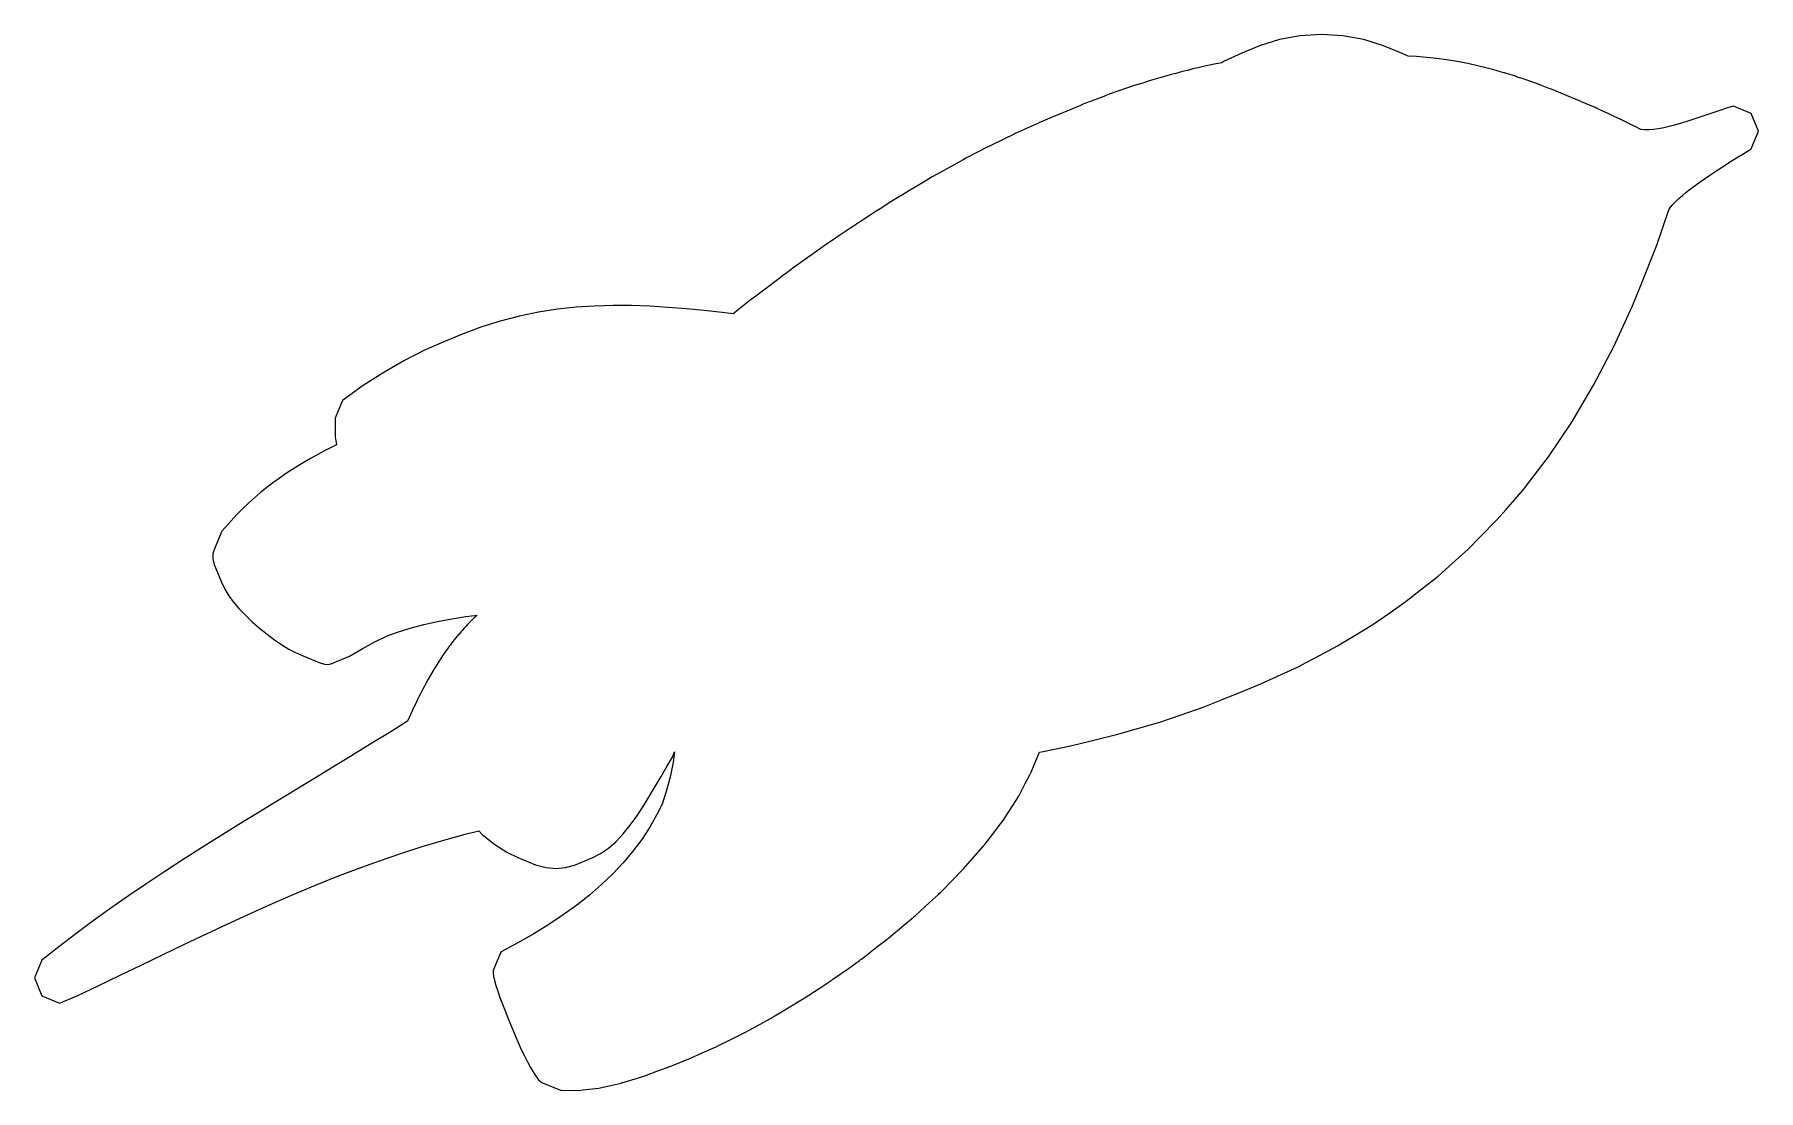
# Model space of a CAD drawing. Header units: metres. Extents: x -86 to 86, y -53 to 53.
import ezdxf

# ---------------------------------------------------------------- set-up
doc = ezdxf.new("R2010")
doc.units = ezdxf.units.M

msp = doc.modelspace()

# ---------------------------------------------------------------- linework, layer by layer
for p, q in [((38.1961, 52.2044), (36.2195, 51.581)), ((40.2765, 52.5847), (38.1961, 52.2044)), ((42.4093, 52.7125), (40.2765, 52.5847)), ((44.5422, 52.5847), (42.4093, 52.7125)), ((46.6226, 52.2044), (44.5422, 52.5847)), ((48.5992, 51.581), (46.6226, 52.2044)), ((32.4487, 49.8814), (32.301, 49.8519)), ((32.6275, 49.9977), (32.4487, 49.8814)), ((34.4517, 50.8488), (32.6275, 49.9977)), ((36.2195, 51.581), (34.4517, 50.8488)), ((50.3669, 50.8488), (48.5992, 51.581)), ((51.0476, 50.5312), (50.3669, 50.8488)), ((51.8897, 50.4981), (51.0476, 50.5312)), ((52.8679, 50.4277), (51.8897, 50.4981)), ((53.8681, 50.3241), (52.8679, 50.4277)), ((54.8906, 50.1864), (53.8681, 50.3241)), ((55.936, 50.014), (54.8906, 50.1864)), ((57.0047, 49.8061), (55.936, 50.014)), ((25.5783, 48.1824), (25.1903, 48.07)), ((26.1471, 48.3589), (25.5783, 48.1824)), ((26.8828, 48.5603), (26.1471, 48.3589)), ((27.3962, 48.709), (26.8828, 48.5603)), ((27.8631, 48.8285), (27.3962, 48.709)), ((28.5451, 49.0152), (27.8631, 48.8285)), ((29.166, 49.1621), (28.5451, 49.0152)), ((29.5674, 49.2648), (29.166, 49.1621)), ((30.1049, 49.3843), (29.5674, 49.2648)), ((30.9021, 49.5729), (30.1049, 49.3843)), ((31.4094, 49.6741), (30.9021, 49.5729)), ((31.7047, 49.7397), (31.4094, 49.6741)), ((32.301, 49.8519), (31.7047, 49.7397)), ((58.0973, 49.5621), (57.0047, 49.8061)), ((59.214, 49.2812), (58.0973, 49.5621)), ((59.4581, 49.2132), (59.214, 49.2812)), ((59.4643, 49.2116), (59.4581, 49.2132)), ((59.4887, 49.2046), (59.4643, 49.2116)), ((60.3555, 48.9628), (59.4887, 49.2046)), ((60.5733, 48.8962), (60.3555, 48.9628)), ((60.5878, 48.8921), (60.5733, 48.8962)), ((60.654, 48.8716), (60.5878, 48.8921)), ((61.5221, 48.6061), (60.654, 48.8716)), ((61.713, 48.5428), (61.5221, 48.6061)), ((61.7356, 48.5357), (61.713, 48.5428)), ((61.8535, 48.4961), (61.7356, 48.5357)), ((62.7144, 48.2104), (61.8535, 48.4961)), ((62.8801, 48.1512), (62.7144, 48.2104)), ((20.6708, 46.5336), (19.777, 46.1855)), ((20.8796, 46.608), (20.6708, 46.5336)), ((21.2229, 46.7395), (20.8796, 46.608)), ((22.1921, 47.0758), (21.2229, 46.7395)), ((22.9488, 47.3456), (22.1921, 47.0758)), ((23.2503, 47.443), (22.9488, 47.3456)), ((23.7067, 47.6013), (23.2503, 47.443)), ((24.5585, 47.8658), (23.7067, 47.6013)), ((25.1903, 48.07), (24.5585, 47.8658)), ((62.9082, 48.1418), (62.8801, 48.1512)), ((63.0788, 48.0802), (62.9082, 48.1418)), ((63.9328, 47.7751), (63.0788, 48.0802)), ((64.0736, 47.7213), (63.9328, 47.7751)), ((64.1059, 47.7096), (64.0736, 47.7213)), ((64.3395, 47.6196), (64.1059, 47.7096)), ((65.1778, 47.2993), (64.3395, 47.6196)), ((65.2938, 47.2522), (65.1778, 47.2993)), ((65.3292, 47.2385), (65.2938, 47.2522)), ((65.6384, 47.1121), (65.3292, 47.2385)), ((66.4498, 46.7824), (65.6384, 47.1121)), ((68.2176, 46.0502), (66.4498, 46.7824)), ((16.5875, 44.8996), (15.5176, 44.448)), ((18.3553, 45.6318), (16.5875, 44.8996)), ((18.4214, 45.6576), (18.3553, 45.6318)), ((18.6943, 45.7706), (18.4214, 45.6576)), ((19.777, 46.1855), (18.6943, 45.7706)), ((68.2986, 46.0154), (68.2176, 46.0502)), ((68.3463, 45.9956), (68.2986, 46.0154)), ((68.733, 45.8286), (68.3463, 45.9956)), ((69.5171, 45.4915), (68.733, 45.8286)), ((69.5894, 45.4588), (69.5171, 45.4915)), ((69.6221, 45.4447), (69.5894, 45.4588)), ((70.0992, 45.2279), (69.6221, 45.4447)), ((70.8446, 44.8904), (70.0992, 45.2279)), ((70.896, 44.8659), (70.8446, 44.8904)), ((70.9249, 44.8528), (70.896, 44.8659)), ((71.52, 44.5694), (70.9249, 44.8528)), ((81.1362, 44.79), (80.5367, 44.5877)), ((81.7344, 44.9908), (81.1362, 44.79)), ((82.3288, 45.187), (81.7344, 44.9908)), ((82.9165, 45.3753), (82.3288, 45.187)), ((83.4949, 45.5525), (82.9165, 45.3753)), ((85.2629, 44.8202), (83.4949, 45.5525)), ((85.9951, 43.0524), (85.2629, 44.8202)), ((14.2336, 43.9059), (11.8403, 42.818)), ((14.2418, 43.9094), (14.2336, 43.9059)), ((14.352, 43.9595), (14.2418, 43.9094)), ((15.5176, 44.448), (14.352, 43.9595)), ((72.2005, 44.246), (71.52, 44.5694)), ((72.2338, 44.2294), (72.2005, 44.246)), ((72.255, 44.2193), (72.2338, 44.2294)), ((73.0068, 43.8452), (72.255, 44.2193)), ((73.5853, 43.5576), (73.0068, 43.8452)), ((73.6018, 43.5491), (73.5853, 43.5576)), ((73.613, 43.5435), (73.6018, 43.5491)), ((74.2542, 43.2111), (73.613, 43.5435)), ((74.633, 43.1829), (74.2542, 43.2111)), ((75.068, 43.1898), (74.633, 43.1829)), ((75.5314, 43.2304), (75.068, 43.1898)), ((76.0205, 43.3016), (75.5314, 43.2304)), ((76.5327, 43.4002), (76.0205, 43.3016)), ((77.0653, 43.523), (76.5327, 43.4002)), ((77.6155, 43.6667), (77.0653, 43.523)), ((78.1806, 43.8282), (77.6155, 43.6667)), ((78.758, 44.0042), (78.1806, 43.8282)), ((79.3449, 44.1916), (78.758, 44.0042)), ((79.9387, 44.3872), (79.3449, 44.1916)), ((80.5367, 44.5877), (79.9387, 44.3872)), ((85.2629, 41.2847), (85.9951, 43.0524)), ((9.06056, 41.4602), (8.07994, 40.9459)), ((9.26759, 41.5616), (9.06056, 41.4602)), ((9.40692, 41.6338), (9.26759, 41.5616)), ((10.7018, 42.2639), (9.40692, 41.6338)), ((11.7305, 42.7677), (10.7018, 42.2639)), ((11.8294, 42.8127), (11.7305, 42.7677)), ((11.8403, 42.818), (11.8294, 42.8127)), ((84.5174, 40.8271), (85.2629, 41.2847)), ((6.34114, 40.034), (5.44237, 39.5319)), ((6.65826, 40.2003), (6.34114, 40.034)), ((6.93234, 40.351), (6.65826, 40.2003)), ((8.07994, 40.9459), (6.93234, 40.351)), ((82.4622, 39.536), (83.1165, 39.9531)), ((83.1165, 39.9531), (83.8017, 40.3834)), ((83.8017, 40.3834), (84.5174, 40.8271)), ((2.76627, 38.0096), (1.85614, 37.481)), ((3.57101, 38.4864), (2.76627, 38.0096)), ((3.99966, 38.7259), (3.57101, 38.4864)), ((4.41573, 38.9675), (3.99966, 38.7259)), ((5.44237, 39.5319), (4.41573, 38.9675)), ((79.6734, 37.6385), (80.165, 37.9939)), ((80.165, 37.9939), (80.6902, 38.361)), ((80.6902, 38.361), (81.2485, 38.7403)), ((81.2485, 38.7403), (81.8394, 39.1318)), ((81.8394, 39.1318), (82.4622, 39.536)), ((0.04529, 36.374), (-0.74731, 35.8894)), ((0.74898, 36.8143), (0.04529, 36.374)), ((1.28911, 37.1344), (0.74898, 36.8143)), ((1.85614, 37.481), (1.28911, 37.1344)), ((77.7386, 36.0281), (78.054, 36.3289)), ((78.054, 36.3289), (78.4057, 36.6401)), ((78.4057, 36.6401), (78.7932, 36.9619)), ((78.7932, 36.9619), (79.216, 37.2946)), ((79.216, 37.2946), (79.6734, 37.6385)), ((-2.7229, 34.622), (-3.39557, 34.1905)), ((-2.12617, 35.015), (-2.7229, 34.622)), ((-1.47702, 35.4213), (-2.12617, 35.015)), ((-0.74731, 35.8894), (-1.47702, 35.4213)), ((75.8344, 31.6933), (77.0363, 35.2126)), ((77.0363, 35.2126), (77.2189, 35.4565)), ((77.2189, 35.4565), (77.4601, 35.7375)), ((77.4601, 35.7375), (77.7386, 36.0281)), ((-5.54109, 32.7502), (-6.08954, 32.382)), ((-5.05565, 33.0856), (-5.54109, 32.7502)), ((-4.30322, 33.5812), (-5.05565, 33.0856)), ((-3.39557, 34.1905), (-4.30322, 33.5812)), ((-8.04065, 31.0232), (-8.40962, 30.7565)), ((-7.20016, 31.6039), (-8.04065, 31.0232)), ((-6.08954, 32.382), (-7.20016, 31.6039)), ((74.1412, 27.4065), (75.8344, 31.6933)), ((-10.1934, 29.4673), (-11.0824, 28.8248)), ((-8.83015, 30.4619), (-10.1934, 29.4673)), ((-8.40962, 30.7565), (-8.83015, 30.4619)), ((-11.6183, 28.4278), (-13.3706, 27.0995)), ((-11.3302, 28.638), (-11.6183, 28.4278)), ((-11.0824, 28.8248), (-11.3302, 28.638)), ((-14.4549, 26.2776), (-16.3036, 24.8244)), ((-14.3042, 26.3918), (-14.4549, 26.2776)), ((-14.182, 26.4877), (-14.3042, 26.3918)), ((-13.3706, 27.0995), (-14.182, 26.4877)), ((73.4089, 25.6387), (74.1412, 27.4065)), ((-39.523, 24.0985), (-41.4532, 23.4865)), ((-37.6108, 24.5952), (-39.523, 24.0985)), ((-35.7153, 24.9852), (-37.6108, 24.5952)), ((-33.8351, 25.2773), (-35.7153, 24.9852)), ((-31.9688, 25.4804), (-33.8351, 25.2773)), ((-30.1151, 25.603), (-31.9688, 25.4804)), ((-28.2725, 25.6541), (-30.1151, 25.603)), ((-26.4398, 25.6423), (-28.2725, 25.6541)), ((-24.6155, 25.5763), (-26.4398, 25.6423)), ((-22.7984, 25.465), (-24.6155, 25.5763)), ((-20.9869, 25.3171), (-22.7984, 25.465)), ((-19.1798, 25.1414), (-20.9869, 25.3171)), ((-17.3757, 24.9465), (-19.1798, 25.1414)), ((-16.3036, 24.8244), (-17.3757, 24.9465)), ((71.5574, 21.5615), (73.4089, 25.6387)), ((-43.4028, 22.7504), (-45.1705, 22.0181)), ((-41.4532, 23.4865), (-43.4028, 22.7504)), ((-47.1409, 21.1491), (-49.1334, 20.1384)), ((-45.1705, 22.0181), (-47.1409, 21.1491)), ((69.5459, 17.6908), (71.5574, 21.5615)), ((-51.1494, 18.9774), (-53.1902, 17.6572)), ((-49.1334, 20.1384), (-51.1494, 18.9774)), ((-53.1902, 17.6572), (-55.2573, 16.1691)), ((67.373, 14.0238), (69.5459, 17.6908)), ((-55.2574, 16.169), (-55.9897, 14.4012)), ((-55.2573, 16.1691), (-55.2574, 16.169)), ((-55.9949, 13.7785), (-55.9993, 13.5697)), ((-55.991, 13.9872), (-55.9949, 13.7785)), ((-55.9889, 14.1949), (-55.991, 13.9872)), ((-55.9897, 14.4012), (-55.9889, 14.1949)), ((65.037, 10.5575), (67.373, 14.0238)), ((-56.0029, 13.3612), (-56.0045, 13.1537)), ((-56.0045, 13.1537), (-56.003, 12.9478)), ((-56.003, 12.9478), (-55.997, 12.7441)), ((-55.9993, 13.5697), (-56.0029, 13.3612)), ((-55.997, 12.7441), (-55.9854, 12.5432)), ((-55.9854, 12.5432), (-55.967, 12.3457)), ((-55.967, 12.3457), (-55.9404, 12.1523)), ((-55.9404, 12.1523), (-55.9045, 11.9636)), ((-58.3786, 10.4194), (-59.0298, 10.0442)), ((-57.7234, 10.7825), (-58.3786, 10.4194)), ((-57.0646, 11.1351), (-57.7234, 10.7825)), ((-56.4027, 11.4781), (-57.0646, 11.1351)), ((-55.8503, 11.7564), (-56.4027, 11.4781)), ((-55.9045, 11.9636), (-55.8581, 11.7801)), ((-55.8581, 11.7801), (-55.8503, 11.7564)), ((63.267, 8.24394), (65.037, 10.5575)), ((-60.9555, 8.83484), (-61.5867, 8.39958)), ((-60.3187, 9.2532), (-60.9555, 8.83484)), ((-59.6767, 9.65591), (-60.3187, 9.2532)), ((-59.0298, 10.0442), (-59.6767, 9.65591)), ((-63.4424, 6.98015), (-64.0469, 6.46498)), ((-62.8305, 7.47348), (-63.4424, 6.98015)), ((-62.2118, 7.94621), (-62.8305, 7.47348)), ((-61.5867, 8.39958), (-62.2118, 7.94621)), ((60.81, 5.29921), (62.5365, 7.28902)), ((62.5365, 7.28902), (62.5379, 7.29086)), ((62.5379, 7.29086), (62.5385, 7.29163)), ((62.5385, 7.29163), (63.267, 8.24394)), ((-65.2325, 5.36418), (-65.8127, 4.77606)), ((-64.6438, 5.92673), (-65.2325, 5.36418)), ((-64.0469, 6.46498), (-64.6438, 5.92673)), ((59.8722, 4.21817), (60.81, 5.29921)), ((-66.946, 3.51825), (-67.2943, 3.13098)), ((-66.384, 4.16118), (-66.946, 3.51825)), ((-65.8127, 4.77606), (-66.384, 4.16118)), ((58.2332, 2.55171), (59.8696, 4.21535)), ((59.8696, 4.21535), (59.8712, 4.21718)), ((59.8712, 4.21718), (59.8722, 4.21817)), ((-67.2943, 3.13098), (-68.0265, 1.36322)), ((57.0381, 1.33658), (58.2332, 2.55171)), ((-68.1947, 0.90105), (-68.1989, 0.37505)), ((-68.1989, 0.37505), (-68.0553, -0.20367)), ((-68.0265, 1.36322), (-68.1947, 0.90105)), ((55.4332, -0.10231), (57.035, 1.3336)), ((57.035, 1.3336), (57.0368, 1.3354)), ((57.0368, 1.3354), (57.0381, 1.33658)), ((-68.0553, -0.20367), (-67.3231, -1.97144)), ((52.4211, -2.63031), (54.031, -1.35918)), ((54.031, -1.35918), (54.033, -1.35745)), ((54.033, -1.35745), (54.0347, -1.35608)), ((54.0347, -1.35608), (55.4332, -0.10231)), ((-67.3231, -1.97144), (-67.0479, -2.59183)), ((-67.0479, -2.59183), (-66.6571, -3.24275)), ((-66.6571, -3.24275), (-66.1671, -3.91315)), ((50.8603, -3.86275), (52.4211, -2.63031)), ((-66.1671, -3.91315), (-65.5938, -4.59192)), ((-65.5938, -4.59192), (-64.9536, -5.26799)), ((47.5135, -6.18637), (49.2029, -5.01347)), ((49.2029, -5.01347), (50.8561, -3.86592)), ((50.8561, -3.86592), (50.8582, -3.8642)), ((50.8582, -3.8642), (50.8603, -3.86275)), ((-64.9536, -5.26799), (-64.2625, -5.93024)), ((-64.2625, -5.93024), (-63.5367, -6.5676)), ((-63.5367, -6.5676), (-62.7923, -7.16898)), ((-49.8745, -6.99463), (-48.5251, -6.56448)), ((-48.5251, -6.56448), (-47.1581, -6.1916)), ((-47.1581, -6.1916), (-45.7738, -5.87363)), ((-45.7738, -5.87363), (-44.3728, -5.60822)), ((-44.3728, -5.60822), (-42.9553, -5.39305)), ((-43.133, -6.5473), (-43.7714, -7.28128)), ((-43.0426, -6.45326), (-43.133, -6.5473)), ((-42.9774, -6.379), (-43.0426, -6.45326)), ((-42.8224, -6.22408), (-42.9774, -6.379)), ((-42.9553, -5.39305), (-41.8307, -5.26181)), ((-42.4791, -5.86682), (-42.8224, -6.22408)), ((-42.2664, -5.6684), (-42.4791, -5.86682)), ((-42.1331, -5.53506), (-42.2664, -5.6684)), ((-42.0075, -5.42674), (-42.1331, -5.53506)), ((-41.8307, -5.26181), (-42.0075, -5.42674)), ((45.8387, -7.20595), (47.5085, -6.18959)), ((47.5085, -6.18959), (47.511, -6.18788)), ((47.511, -6.18788), (47.5135, -6.18637)), ((-62.7923, -7.16898), (-62.0455, -7.72328)), ((-62.0455, -7.72328), (-61.3125, -8.21944)), ((-61.3125, -8.21944), (-60.6095, -8.64632)), ((-53.3184, -8.60234), (-52.0442, -7.91977)), ((-52.0442, -7.91977), (-50.8717, -7.36153)), ((-50.8717, -7.36153), (-49.8745, -6.99463)), ((-44.7336, -8.53169), (-45.0009, -8.89851)), ((-44.59, -8.32722), (-44.7336, -8.53169)), ((-44.5087, -8.22316), (-44.59, -8.32722)), ((-44.3942, -8.06596), (-44.5087, -8.22316)), ((-43.8625, -7.39597), (-44.3942, -8.06596)), ((-43.7966, -7.31168), (-43.8625, -7.39597)), ((-43.7858, -7.29941), (-43.7966, -7.31168)), ((-43.7714, -7.28128), (-43.7858, -7.29941)), ((42.2495, -9.25706), (43.9869, -8.3331)), ((43.9869, -8.3331), (43.9895, -8.3315)), ((43.9895, -8.3315), (43.9925, -8.3299)), ((43.9925, -8.3299), (45.8387, -7.20595)), ((-60.6095, -8.64632), (-59.9525, -8.99287)), ((-59.9525, -8.99287), (-59.3577, -9.248)), ((-59.3577, -9.248), (-57.5899, -9.98024)), ((-57.5899, -9.98024), (-57.0735, -10.1328)), ((-57.0735, -10.1328), (-56.6517, -10.1718)), ((-56.6517, -10.1718), (-56.3405, -10.0861)), ((-56.3405, -10.0861), (-54.5728, -9.35388)), ((-54.5728, -9.35388), (-53.3184, -8.60234)), ((-45.5912, -9.77617), (-45.9804, -10.4002)), ((-45.4519, -9.56902), (-45.5912, -9.77617)), ((-45.357, -9.41978), (-45.4519, -9.56902)), ((-45.2256, -9.2326), (-45.357, -9.41978)), ((-45.0009, -8.89851), (-45.2256, -9.2326)), ((38.3696, -11.1874), (40.2895, -10.2994)), ((40.2895, -10.2994), (40.2926, -10.2977)), ((40.2926, -10.2977), (40.2959, -10.2962)), ((40.2959, -10.2962), (42.2495, -9.25706)), ((-46.809, -11.8124), (-46.9309, -12.0421)), ((-46.7711, -11.7471), (-46.809, -11.8124)), ((-46.7216, -11.6555), (-46.7711, -11.7471)), ((-46.1649, -10.6961), (-46.7216, -11.6555)), ((-46.1263, -10.6342), (-46.1649, -10.6961)), ((-46.0969, -10.5835), (-46.1263, -10.6342)), ((-45.9804, -10.4002), (-46.0969, -10.5835)), ((36.422, -12.0883), (38.3696, -11.1874)), ((-47.7826, -13.6817), (-48.0251, -14.1925)), ((-47.6029, -13.327), (-47.7826, -13.6817)), ((-47.4926, -13.1007), (-47.6029, -13.327)), ((-47.3992, -12.9248), (-47.4926, -13.1007)), ((-47.2609, -12.6517), (-47.3992, -12.9248)), ((-46.9309, -12.0421), (-47.2609, -12.6517)), ((30.6014, -14.4414), (32.587, -13.6473)), ((32.587, -13.6473), (34.647, -12.8237)), ((34.647, -12.8237), (36.4148, -12.0914)), ((36.4148, -12.0914), (36.4174, -12.0902)), ((36.4174, -12.0902), (36.422, -12.0883)), ((-48.2863, -14.7428), (-48.7717, -15.832)), ((-48.2052, -14.572), (-48.2863, -14.7428)), ((-48.147, -14.4426), (-48.2052, -14.572)), ((-48.0251, -14.1925), (-48.147, -14.4426)), ((26.3683, -15.8938), (28.3889, -15.2005)), ((28.3889, -15.2005), (30.5934, -14.4444)), ((30.5934, -14.4444), (30.5974, -14.4428)), ((30.5974, -14.4428), (30.6014, -14.4414)), ((-50.6275, -16.9946), (-52.4915, -18.149)), ((-48.7717, -15.832), (-50.6275, -16.9946)), ((19.2983, -17.83), (21.9432, -17.1835)), ((21.9432, -17.1835), (21.9487, -17.1819)), ((21.9487, -17.1819), (21.953, -17.1809)), ((21.953, -17.1809), (23.9354, -16.603)), ((23.9354, -16.603), (26.3594, -15.8967)), ((26.3594, -15.8967), (26.3642, -15.895)), ((26.3642, -15.895), (26.3683, -15.8938)), ((-52.4915, -18.149), (-54.3618, -19.297)), ((-22.3579, -19.4388), (-22.1404, -18.9139)), ((-22.1404, -18.9139), (-22.2833, -19.9391)), ((14.2624, -18.9291), (14.6425, -18.8524)), ((14.6425, -18.8524), (17.3435, -18.3078)), ((17.3435, -18.3078), (17.3498, -18.3063)), ((17.3498, -18.3063), (17.3542, -18.3054)), ((17.3542, -18.3054), (19.2983, -17.83)), ((-56.2365, -20.4406), (-58.1137, -21.5818)), ((-54.3618, -19.297), (-56.2365, -20.4406)), ((-23.4918, -21.3528), (-22.9217, -20.376)), ((-22.9217, -20.376), (-22.3579, -19.4388)), ((-22.2833, -19.9391), (-22.5839, -21.4319)), ((13.4332, -20.9209), (13.7363, -20.1893)), ((13.7363, -20.1893), (13.7413, -20.1872)), ((13.7413, -20.1872), (14.2624, -18.9291)), ((-58.1137, -21.5818), (-59.9915, -22.7225)), ((-24.6662, -23.3555), (-24.0721, -22.3518)), ((-24.0721, -22.3518), (-23.4918, -21.3528)), ((-22.5839, -21.4319), (-22.9693, -22.8754)), ((12.1897, -23.3319), (12.8439, -22.0636)), ((12.8439, -22.0636), (13.3042, -21.196)), ((13.3042, -21.196), (13.3565, -21.0698)), ((13.3565, -21.0698), (13.4332, -20.9209)), ((-61.8678, -23.8645), (-63.7409, -25.0098)), ((-59.9915, -22.7225), (-61.8678, -23.8645)), ((-25.2779, -24.3466), (-24.6662, -23.3555)), ((-22.9693, -22.8754), (-23.384, -24.1081)), ((11.4677, -24.4532), (12.0314, -23.5948)), ((12.0314, -23.5948), (12.083, -23.4976)), ((12.083, -23.4976), (12.1897, -23.3319)), ((-63.7409, -25.0098), (-65.6087, -26.1602)), ((-26.5691, -26.2212), (-25.911, -25.3076)), ((-25.911, -25.3076), (-25.2779, -24.3466)), ((-23.8959, -25.1586), (-24.6143, -26.4212)), ((-23.384, -24.1081), (-23.8959, -25.1586)), ((10.5085, -25.9141), (10.6291, -25.7558)), ((10.6291, -25.7558), (11.4677, -24.4532)), ((-67.4695, -27.3179), (-69.3212, -28.4845)), ((-65.6087, -26.1602), (-67.4695, -27.3179)), ((-45.1688, -27.713), (-43.0246, -27.1227)), ((-43.0246, -27.1227), (-41.6822, -26.7874)), ((-41.6822, -26.7874), (-41.3181, -27.1417)), ((-41.3181, -27.1417), (-40.0675, -28.1562)), ((-27.9755, -27.8362), (-27.256, -27.0698)), ((-27.256, -27.0698), (-26.5691, -26.2212)), ((-24.6143, -26.4212), (-25.4145, -27.6428)), ((8.78535, -28.175), (9.79431, -26.8512)), ((9.79431, -26.8512), (10.4492, -26.0045)), ((10.4492, -26.0045), (10.5085, -25.9141)), ((-69.3212, -28.4845), (-71.1619, -29.6622)), ((-51.5726, -29.7723), (-49.4421, -29.0408)), ((-49.4421, -29.0408), (-47.3077, -28.3534)), ((-47.3077, -28.3534), (-45.1688, -27.713)), ((-40.0675, -28.1562), (-38.8869, -28.9143)), ((-38.8869, -28.9143), (-37.7725, -29.4333)), ((-30.3665, -29.4673), (-29.527, -29.0523)), ((-29.527, -29.0523), (-28.7312, -28.5028)), ((-28.7312, -28.5028), (-27.9755, -27.8362)), ((-26.2958, -28.8251), (-27.2577, -29.9698)), ((-25.4145, -27.6428), (-26.2958, -28.8251)), ((7.85385, -29.2417), (8.5905, -28.4077)), ((8.5905, -28.4077), (8.65511, -28.3242)), ((8.65511, -28.3242), (8.78535, -28.175)), ((-72.9898, -30.8527), (-74.8028, -32.058)), ((-71.1619, -29.6622), (-72.9898, -30.8527)), ((-55.8242, -31.3554), (-53.6997, -30.5449)), ((-53.6997, -30.5449), (-51.5726, -29.7723)), ((-37.7725, -29.4333), (-36.0047, -30.1655)), ((-36.0047, -30.1655), (-34.9528, -30.4629)), ((-34.9528, -30.4629), (-33.9595, -30.5561)), ((-33.9595, -30.5561), (-33.0213, -30.4625)), ((-33.0213, -30.4625), (-32.1343, -30.1995)), ((-32.1343, -30.1995), (-30.3665, -29.4673)), ((-27.2577, -29.9698), (-28.2994, -31.0784)), ((5.67546, -31.6098), (6.48849, -30.7874)), ((6.48849, -30.7874), (6.55656, -30.7104)), ((6.55656, -30.7104), (6.69199, -30.5721)), ((6.69199, -30.5721), (7.85385, -29.2417)), ((-74.8028, -32.058), (-76.5992, -33.28)), ((-60.4204, -33.2526), (-58.3665, -32.3746)), ((-58.3665, -32.3746), (-57.9466, -32.2009)), ((-57.9466, -32.2009), (-55.8242, -31.3554)), ((-29.4203, -32.1528), (-30.62, -33.1944)), ((-28.2994, -31.0784), (-29.4203, -32.1528)), ((4.38269, -32.9295), (5.67546, -31.6098)), ((-76.5992, -33.28), (-78.3768, -34.5207)), ((-64.6616, -35.1402), (-62.5407, -34.185)), ((-62.5407, -34.185), (-60.4204, -33.2526)), ((-31.8977, -34.2052), (-33.2528, -35.1866)), ((-30.62, -33.1944), (-31.8977, -34.2052)), ((1.89113, -35.2296), (3.28905, -33.9391)), ((3.28905, -33.9391), (4.17619, -33.1263)), ((4.17619, -33.1263), (4.24632, -33.0554)), ((4.24632, -33.0554), (4.38269, -32.9295)), ((-80.134, -35.7819), (-81.8686, -37.0656)), ((-78.3768, -34.5207), (-80.134, -35.7819)), ((-68.9078, -37.1073), (-66.7838, -36.1153)), ((-66.7838, -36.1153), (-64.6616, -35.1402)), ((-33.2528, -35.1866), (-34.6847, -36.1403)), ((0.72472, -36.2127), (1.68666, -35.4071)), ((1.68666, -35.4071), (1.75797, -35.3418)), ((1.75797, -35.3418), (1.89113, -35.2296)), ((-81.8686, -37.0656), (-83.5789, -38.3737)), ((-71.0343, -38.1131), (-68.9078, -37.1073)), ((-36.1929, -37.0682), (-37.7766, -37.9717)), ((-34.6847, -36.1403), (-36.1929, -37.0682)), ((-1.98303, -38.4102), (-0.94707, -37.6127)), ((-0.94707, -37.6127), (-0.8756, -37.5529)), ((-0.8756, -37.5529), (-0.74899, -37.4548)), ((-0.74899, -37.4548), (0.72472, -36.2127)), ((-83.5789, -38.3737), (-85.2629, -39.7081)), ((-75.2974, -40.1541), (-73.164, -39.1297)), ((-73.164, -39.1297), (-71.0343, -38.1131)), ((-39.5045, -38.9686), (-40.2368, -40.7363)), ((-39.4353, -38.8526), (-39.5045, -38.9686)), ((-37.7766, -37.9717), (-39.4353, -38.8526)), ((-3.50406, -39.5878), (-1.98303, -38.4102)), ((-85.2629, -39.7081), (-85.9951, -41.4759)), ((-79.5784, -42.2141), (-77.4354, -41.1832)), ((-77.4354, -41.1832), (-75.2974, -40.1541)), ((-40.2368, -40.7363), (-40.2455, -40.969)), ((-40.2455, -40.969), (-40.1991, -41.3054)), ((-6.34038, -41.6109), (-4.80421, -40.5152)), ((-4.80421, -40.5152), (-3.69194, -39.7258)), ((-3.69194, -39.7258), (-3.62138, -39.6715)), ((-3.62138, -39.6715), (-3.50406, -39.5878)), ((-85.9951, -41.4759), (-85.2629, -43.2437)), ((-81.7272, -43.2436), (-79.5784, -42.2141)), ((-40.1991, -41.3054), (-40.1026, -41.7322)), ((-40.1026, -41.7322), (-39.9613, -42.2365)), ((-39.9613, -42.2365), (-39.7806, -42.805)), ((-39.7806, -42.805), (-39.5655, -43.4247)), ((-9.22429, -43.5065), (-7.70958, -42.5108)), ((-7.70958, -42.5108), (-6.51486, -41.7292)), ((-6.51486, -41.7292), (-6.44562, -41.68)), ((-6.44562, -41.68), (-6.34038, -41.6109)), ((-85.2629, -43.2437), (-83.4951, -43.9759)), ((-83.4951, -43.9759), (-83.495, -43.9759)), ((-83.495, -43.9759), (-81.7272, -43.2436)), ((-39.5655, -43.4247), (-39.3214, -44.0825)), ((-39.3214, -44.0825), (-39.0534, -44.7653)), ((-12.1221, -45.2572), (-10.6563, -44.3716)), ((-10.6563, -44.3716), (-9.38281, -43.6056)), ((-9.38281, -43.6056), (-9.31596, -43.5619)), ((-9.31596, -43.5619), (-9.22429, -43.5065)), ((-39.0534, -44.7653), (-38.7669, -45.4598)), ((-38.7669, -45.4598), (-38.0347, -47.2276)), ((-15.0002, -46.8453), (-13.6069, -46.0765)), ((-13.6069, -46.0765), (-12.2627, -45.3379)), ((-12.2627, -45.3379), (-12.1998, -45.3)), ((-12.1998, -45.3), (-12.1221, -45.2572)), ((-38.0347, -47.2276), (-37.7349, -47.9209)), ((-37.7349, -47.9209), (-37.4269, -48.5998)), ((-17.8249, -48.2534), (-16.5306, -47.6082)), ((-16.5306, -47.6082), (-15.1215, -46.9088)), ((-15.1215, -46.9088), (-15.0638, -46.877)), ((-15.0638, -46.877), (-15.0002, -46.8453)), ((-37.4269, -48.5998), (-37.1162, -49.2512)), ((-37.1162, -49.2512), (-36.8078, -49.8619)), ((-36.8078, -49.8619), (-36.507, -50.419)), ((-22.3302, -50.1962), (-20.5625, -49.464)), ((-20.5625, -49.464), (-19.3822, -48.942)), ((-19.3822, -48.942), (-17.9262, -48.301)), ((-17.9262, -48.301), (-17.8747, -48.2755)), ((-17.8747, -48.2755), (-17.8249, -48.2534)), ((-36.507, -50.419), (-36.2191, -50.9091)), ((-36.2191, -50.9091), (-35.9494, -51.3194)), ((-35.9494, -51.3194), (-35.703, -51.6365)), ((-26.5128, -51.6766), (-25.0086, -51.213)), ((-25.0086, -51.213), (-24.9737, -51.1998)), ((-24.9737, -51.1998), (-24.9471, -51.1916)), ((-24.9471, -51.1916), (-23.8978, -50.7925)), ((-23.8978, -50.7925), (-22.4114, -50.2297)), ((-22.4114, -50.2297), (-22.3346, -50.1979)), ((-22.3346, -50.1979), (-22.3302, -50.1962)), ((-35.703, -51.6365), (-35.4851, -51.8474)), ((-35.4851, -51.8474), (-35.3011, -51.9391)), ((-35.3011, -51.9391), (-33.5334, -52.6713)), ((-33.5334, -52.6713), (-31.7479, -52.7125)), ((-31.7479, -52.7125), (-31.7398, -52.7115)), ((-31.7398, -52.7115), (-31.7364, -52.7116)), ((-31.7364, -52.7116), (-31.2873, -52.6581)), ((-31.2873, -52.6581), (-29.7099, -52.4716)), ((-29.7099, -52.4716), (-29.6935, -52.468)), ((-29.6935, -52.468), (-29.6838, -52.4668)), ((-29.6838, -52.4668), (-28.9621, -52.3042)), ((-28.9621, -52.3042), (-27.4524, -51.9661)), ((-27.4524, -51.9661), (-27.4268, -51.9582)), ((-27.4268, -51.9582), (-27.4095, -51.9543)), ((-27.4095, -51.9543), (-26.5128, -51.6766))]:
    msp.add_line(p, q)

doc.saveas('drawing.dxf')
